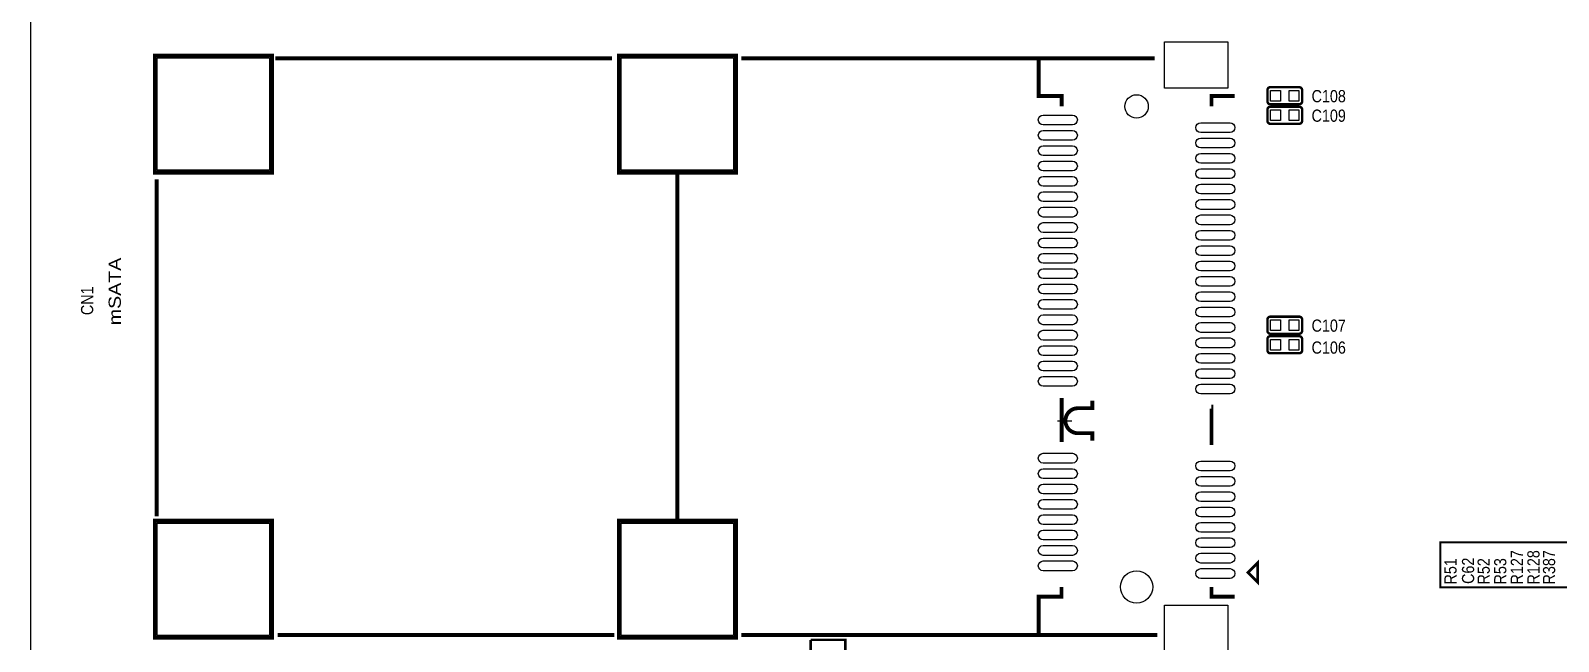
# Model space of a CAD drawing. Extents: x 0 to 228, y 0 to 175.
# Drawn here: x 0 to 79.5, y 58 to 89.7 of the extents above; entities that cross this region are included whole.
import ezdxf
from ezdxf.enums import TextEntityAlignment as Align

# ---------------------------------------------------------------- set-up
doc = ezdxf.new("R2010")
doc.units = 0
for name, color, linetype in [('BG_OUTLINE', 253, 'CONTINUOUS'), ('BG_SILKSCREEN_TOP', 85, 'CONTINUOUS'), ('PG_SILKSCREEN_TOP', 253, 'CONTINUOUS'), ('PIN_TOP', 142, 'CONTINUOUS'), ('RD_SILKSCREEN_TOP', 142, 'CONTINUOUS')]:
    doc.layers.add(name, color=color, linetype=linetype)

msp = doc.modelspace()

# ---------------------------------------------------------------- linework, layer by layer
at = {"layer": 'BG_OUTLINE'}
msp.add_lwpolyline([(3.048, 0), (224.952052, 0, 0.414214), (228.000052, 3.048), (228.000052, 168.95191, 0.414217), (224.952052, 171.99991), (3.048, 171.99991, 0.414214), (0, 168.95191), (0, 3.048, 0.414214), (3.048, 0)], format="xyb", dxfattribs=at)
at = {"layer": 'BG_SILKSCREEN_TOP', "const_width": 0.1016}
msp.add_lwpolyline([(73.3806, 62.7888), (73.3806, 60.7822), (82.8548, 60.7822), (82.8548, 63.119), (73.3806, 63.119), (73.3806, 62.7888)], dxfattribs=at)
at = {"layer": 'PG_SILKSCREEN_TOP'}
for points, const_width in [([(12.562078, 82.355944), (12.562078, 88.451944), (6.466078, 88.451944), (6.466078, 82.355944), (12.562078, 82.355944)], 0.202946), ([(12.734036, 88.3031), (30.260036, 88.3031)], 0.199898), ([(36.71189, 82.355944), (36.71189, 88.451944), (30.61589, 88.451944), (30.61589, 82.355944), (36.71189, 82.355944)], 0.202946), ([(36.991036, 88.3031), (52.46497, 88.3031)], 0.199898), ([(58.50509, 88.3031), (52.46497, 88.3031), (52.46497, 86.342982), (53.66512, 86.342982), (53.66512, 85.802978)], 0.199898), ([(61.464952, 85.802978), (61.464952, 86.342982), (62.665102, 86.342982)], 0.199898), ([(6.564884, 64.486028), (6.564884, 82.012028)], 0.199898), ([(33.664906, 64.307974), (33.664906, 82.398108)], 0.199898), ([(53.66512, 68.343018), (53.66512, 70.633082)], 0.199898), ([(61.464952, 68.182998), (61.464952, 70.188074), (61.460126, 70.188074)], 0.199898), ([(12.562078, 58.156094), (12.562078, 64.252094), (6.466078, 64.252094), (6.466078, 58.156094), (12.562078, 58.156094)], 0.202946), ([(36.71189, 58.156094), (36.71189, 64.252094), (30.61589, 64.252094), (30.61589, 58.156094), (36.71189, 58.156094)], 0.202946), ([(63.864998, 61.052964), (63.864998, 62.052962), (63.365126, 61.55309), (63.864998, 61.052964)], 0.150114), ([(53.66004, 60.803028), (53.66004, 60.302902), (52.46497, 60.302902), (52.46497, 58.302906), (58.645044, 58.302906)], 0.199898), ([(61.464952, 60.803028), (61.464952, 60.302902), (62.665102, 60.302902)], 0.199898), ([(30.387036, 58.302906), (12.861036, 58.302906)], 0.199898), ([(52.46497, 58.302906), (36.991036, 58.302906)], 0.199898), ([(40.602154, 58.051192), (42.406062, 58.051192), (42.406062, 57.163208), (40.602154, 57.163208), (40.602154, 58.039254)], 0.127)]:
    msp.add_lwpolyline(points, dxfattribs=dict(at, const_width=const_width))
for points, const_width in [([(66.030094, 85.916008), (65.480946, 85.916008), (65.075054, 85.916008), (64.525906, 85.916008, -0.414492), (64.376046, 86.066122), (64.376046, 86.653878, -0.414492), (64.525906, 86.803992), (66.030094, 86.803992, -0.414492), (66.179954, 86.653878), (66.179954, 86.066122, -0.414492), (66.030094, 85.916008)], 0.127), ([(66.030094, 84.900008), (65.480946, 84.900008), (65.075054, 84.900008), (64.525906, 84.900008, -0.414492), (64.376046, 85.050122), (64.376046, 85.637878, -0.414492), (64.525906, 85.787992), (66.030094, 85.787992, -0.414492), (66.179954, 85.637878), (66.179954, 85.050122, -0.414492), (66.030094, 84.900008)], 0.127), ([(66.030094, 73.978008), (65.480946, 73.978008), (65.075054, 73.978008), (64.525906, 73.978008, -0.414492), (64.376046, 74.128122), (64.376046, 74.715878, -0.414492), (64.525906, 74.865992), (66.030094, 74.865992, -0.414492), (66.179954, 74.715878), (66.179954, 74.128122, -0.414492), (66.030094, 73.978008)], 0.127), ([(66.030094, 72.962008), (65.480946, 72.962008), (65.075054, 72.962008), (64.525906, 72.962008, -0.414492), (64.376046, 73.112122), (64.376046, 73.699878, -0.414492), (64.525906, 73.849992), (66.030094, 73.849992, -0.414492), (66.179954, 73.699878), (66.179954, 73.112122, -0.414492), (66.030094, 72.962008)], 0.127), ([(55.265066, 68.423028), (55.265066, 68.803012), (54.509924, 68.803012, -0.999883), (54.509924, 70.102984), (55.265066, 70.102984), (55.265066, 70.488048)], 0.199898)]:
    msp.add_lwpolyline(points, format="xyb", dxfattribs=dict(at, const_width=const_width))
msp.add_lwpolyline([(53.444902, 69.452998), (54.189884, 69.452998)], dxfattribs=at)
at = {"layer": 'PIN_TOP'}
for points in [[(62.316106, 86.746588), (59.014106, 86.746588), (59.014106, 89.159588), (62.316106, 89.159588)], [(12.435078, 82.482944), (6.593078, 82.482944), (6.593078, 88.324944), (12.435078, 88.324944)], [(36.585144, 82.482944), (30.743144, 82.482944), (30.743144, 88.324944), (36.585144, 88.324944)], [(65.048892, 86.639527), (65.048892, 86.080473), (64.540892, 86.080473), (64.540892, 86.639527)], [(66.015108, 86.639527), (66.015108, 86.080473), (65.507108, 86.080473), (65.507108, 86.639527)], [(65.048892, 85.623527), (65.048892, 85.064473), (64.540892, 85.064473), (64.540892, 85.623527)], [(66.015108, 85.623527), (66.015108, 85.064473), (65.507108, 85.064473), (65.507108, 85.623527)], [(65.048892, 74.701527), (65.048892, 74.142473), (64.540892, 74.142473), (64.540892, 74.701527)], [(66.015108, 74.701527), (66.015108, 74.142473), (65.507108, 74.142473), (65.507108, 74.701527)], [(65.048892, 73.685527), (65.048892, 73.126473), (64.540892, 73.126473), (64.540892, 73.685527)], [(66.015108, 73.685527), (66.015108, 73.126473), (65.507108, 73.126473), (65.507108, 73.685527)], [(12.435078, 58.283094), (6.593078, 58.283094), (6.593078, 64.125094), (12.435078, 64.125094)], [(36.585144, 58.283094), (30.743144, 58.283094), (30.743144, 64.125094), (36.585144, 64.125094)], [(62.316106, 57.446418), (59.014106, 57.446418), (59.014106, 59.859418), (62.316106, 59.859418)]]:
    msp.add_lwpolyline(points, close=True, dxfattribs=at)
for points in [[(52.702968, 85.356954), (54.226968, 85.356954, -1), (54.226968, 84.848954), (52.702968, 84.848954, -1)], [(52.702968, 84.557108), (54.226968, 84.557108, -1), (54.226968, 84.049108), (52.702968, 84.049108, -1)], [(60.903104, 84.956904), (62.427104, 84.956904, -1), (62.427104, 84.448904), (60.903104, 84.448904, -1)], [(52.702968, 83.757008), (54.226968, 83.757008, -1), (54.226968, 83.249008), (52.702968, 83.249008, -1)], [(60.903104, 84.157058), (62.427104, 84.157058, -1), (62.427104, 83.649058), (60.903104, 83.649058, -1)], [(52.702968, 82.956908), (54.226968, 82.956908, -1), (54.226968, 82.448908), (52.702968, 82.448908, -1)], [(60.903104, 83.356958), (62.427104, 83.356958, -1), (62.427104, 82.848958), (60.903104, 82.848958, -1)], [(52.702968, 82.157062), (54.226968, 82.157062, -1), (54.226968, 81.649062), (52.702968, 81.649062, -1)], [(60.903104, 82.557112), (62.427104, 82.557112, -1), (62.427104, 82.049112), (60.903104, 82.049112, -1)], [(52.702968, 81.356962), (54.226968, 81.356962, -1), (54.226968, 80.848962), (52.702968, 80.848962, -1)], [(60.903104, 81.757012), (62.427104, 81.757012, -1), (62.427104, 81.249012), (60.903104, 81.249012, -1)], [(52.702968, 80.557116), (54.226968, 80.557116, -1), (54.226968, 80.049116), (52.702968, 80.049116, -1)], [(60.903104, 80.956912), (62.427104, 80.956912, -1), (62.427104, 80.448912), (60.903104, 80.448912, -1)], [(52.702968, 79.757016), (54.226968, 79.757016, -1), (54.226968, 79.249016), (52.702968, 79.249016, -1)], [(60.903104, 80.157066), (62.427104, 80.157066, -1), (62.427104, 79.649066), (60.903104, 79.649066, -1)], [(52.702968, 78.956916), (54.226968, 78.956916, -1), (54.226968, 78.448916), (52.702968, 78.448916, -1)], [(60.903104, 79.356966), (62.427104, 79.356966, -1), (62.427104, 78.848966), (60.903104, 78.848966, -1)], [(52.702968, 78.15707), (54.226968, 78.15707, -1), (54.226968, 77.64907), (52.702968, 77.64907, -1)], [(60.903104, 78.55712), (62.427104, 78.55712, -1), (62.427104, 78.04912), (60.903104, 78.04912, -1)], [(52.702968, 77.35697), (54.226968, 77.35697, -1), (54.226968, 76.84897), (52.702968, 76.84897, -1)], [(60.903104, 77.75702), (62.427104, 77.75702, -1), (62.427104, 77.24902), (60.903104, 77.24902, -1)], [(52.702968, 76.557124), (54.226968, 76.557124, -1), (54.226968, 76.049124), (52.702968, 76.049124, -1)], [(60.903104, 76.95692), (62.427104, 76.95692, -1), (62.427104, 76.44892), (60.903104, 76.44892, -1)], [(52.702968, 75.757024), (54.226968, 75.757024, -1), (54.226968, 75.249024), (52.702968, 75.249024, -1)], [(60.903104, 76.157074), (62.427104, 76.157074, -1), (62.427104, 75.649074), (60.903104, 75.649074, -1)], [(52.702968, 74.956924), (54.226968, 74.956924, -1), (54.226968, 74.448924), (52.702968, 74.448924, -1)], [(60.903104, 75.356974), (62.427104, 75.356974, -1), (62.427104, 74.848974), (60.903104, 74.848974, -1)], [(52.702968, 74.157078), (54.226968, 74.157078, -1), (54.226968, 73.649078), (52.702968, 73.649078, -1)], [(60.903104, 74.557128), (62.427104, 74.557128, -1), (62.427104, 74.049128), (60.903104, 74.049128, -1)], [(52.702968, 73.356978), (54.226968, 73.356978, -1), (54.226968, 72.848978), (52.702968, 72.848978, -1)], [(60.903104, 73.757028), (62.427104, 73.757028, -1), (62.427104, 73.249028), (60.903104, 73.249028, -1)], [(52.702968, 72.557132), (54.226968, 72.557132, -1), (54.226968, 72.049132), (52.702968, 72.049132, -1)], [(60.903104, 72.956928), (62.427104, 72.956928, -1), (62.427104, 72.448928), (60.903104, 72.448928, -1)], [(52.702968, 71.757032), (54.226968, 71.757032, -1), (54.226968, 71.249032), (52.702968, 71.249032, -1)], [(60.903104, 72.157082), (62.427104, 72.157082, -1), (62.427104, 71.649082), (60.903104, 71.649082, -1)], [(60.903104, 71.356982), (62.427104, 71.356982, -1), (62.427104, 70.848982), (60.903104, 70.848982, -1)], [(52.702968, 67.75704), (54.226968, 67.75704, -1), (54.226968, 67.24904), (52.702968, 67.24904, -1)], [(52.702968, 66.95694), (54.226968, 66.95694, -1), (54.226968, 66.44894), (52.702968, 66.44894, -1)], [(60.903104, 67.35699), (62.427104, 67.35699, -1), (62.427104, 66.84899), (60.903104, 66.84899, -1)], [(52.702968, 66.157094), (54.226968, 66.157094, -1), (54.226968, 65.649094), (52.702968, 65.649094, -1)], [(60.903104, 66.557144), (62.427104, 66.557144, -1), (62.427104, 66.049144), (60.903104, 66.049144, -1)], [(52.702968, 65.356994), (54.226968, 65.356994, -1), (54.226968, 64.848994), (52.702968, 64.848994, -1)], [(60.903104, 65.757044), (62.427104, 65.757044, -1), (62.427104, 65.249044), (60.903104, 65.249044, -1)], [(52.702968, 64.557148), (54.226968, 64.557148, -1), (54.226968, 64.049148), (52.702968, 64.049148, -1)], [(60.903104, 64.956944), (62.427104, 64.956944, -1), (62.427104, 64.448944), (60.903104, 64.448944, -1)], [(52.702968, 63.757048), (54.226968, 63.757048, -1), (54.226968, 63.249048), (52.702968, 63.249048, -1)], [(60.903104, 64.157098), (62.427104, 64.157098, -1), (62.427104, 63.649098), (60.903104, 63.649098, -1)], [(52.702968, 62.956948), (54.226968, 62.956948, -1), (54.226968, 62.448948), (52.702968, 62.448948, -1)], [(60.903104, 63.356998), (62.427104, 63.356998, -1), (62.427104, 62.848998), (60.903104, 62.848998, -1)], [(52.702968, 62.157102), (54.226968, 62.157102, -1), (54.226968, 61.649102), (52.702968, 61.649102, -1)], [(60.903104, 62.557152), (62.427104, 62.557152, -1), (62.427104, 62.049152), (60.903104, 62.049152, -1)], [(60.903104, 61.757052), (62.427104, 61.757052, -1), (62.427104, 61.249052), (60.903104, 61.249052, -1)]]:
    msp.add_lwpolyline(points, format="xyb", close=True, dxfattribs=at)
for centre, radius in [((57.565036, 85.802978), 0.609473), ((57.565036, 60.803028), 0.837946)]:
    msp.add_circle(centre, radius, dxfattribs=at)

# ---------------------------------------------------------------- texts
at = {"layer": 'BG_SILKSCREEN_TOP', "width": 1.2}
msp.add_text('mSATA', height=0.635, rotation=90, dxfattribs=at).set_placement((4.699, 74.422))
at = {"layer": 'RD_SILKSCREEN_TOP', "width": 0.8784}
for s, p in [('C108', (67.564, 86.02091)), ('C109', (67.564, 85.00491)), ('C107', (67.564, 74.08291)), ('C106', (67.564, 72.93991))]:
    msp.add_text(s, height=0.635, dxfattribs=at).set_placement(p, align=Align.CENTER)
for s, p in [('CN1', (3.26009, 75.692)), ('C62', (75.1332, 61.6458))]:
    msp.add_text(s, height=0.635, rotation=90, dxfattribs=at).set_placement(p, align=Align.CENTER)
for s, p in [('R51', (74.2188, 60.9346)), ('R52', (75.946, 60.9346)), ('R53', (76.8096, 60.9346)), ('R127', (77.6732, 60.9346)), ('R128', (78.5368, 60.9346)), ('R387', (79.3496, 60.9346))]:
    msp.add_text(s, height=0.635, rotation=90, dxfattribs=at).set_placement(p)

doc.saveas('drawing.dxf')
